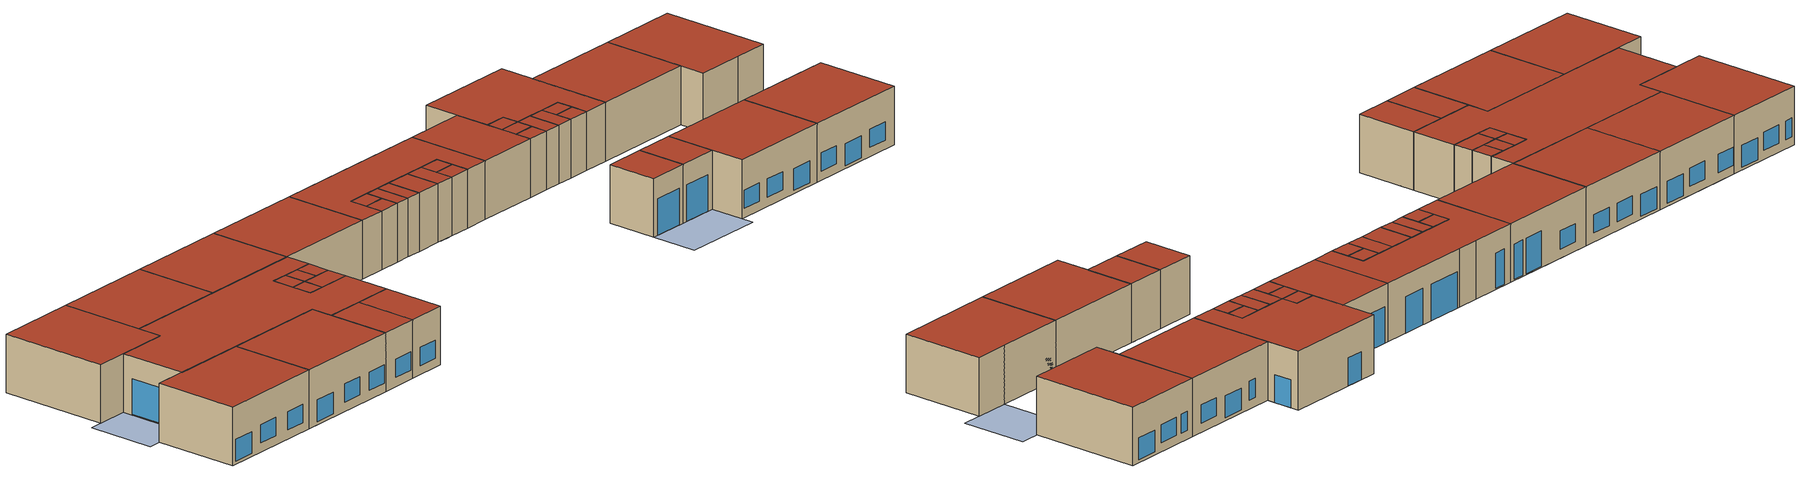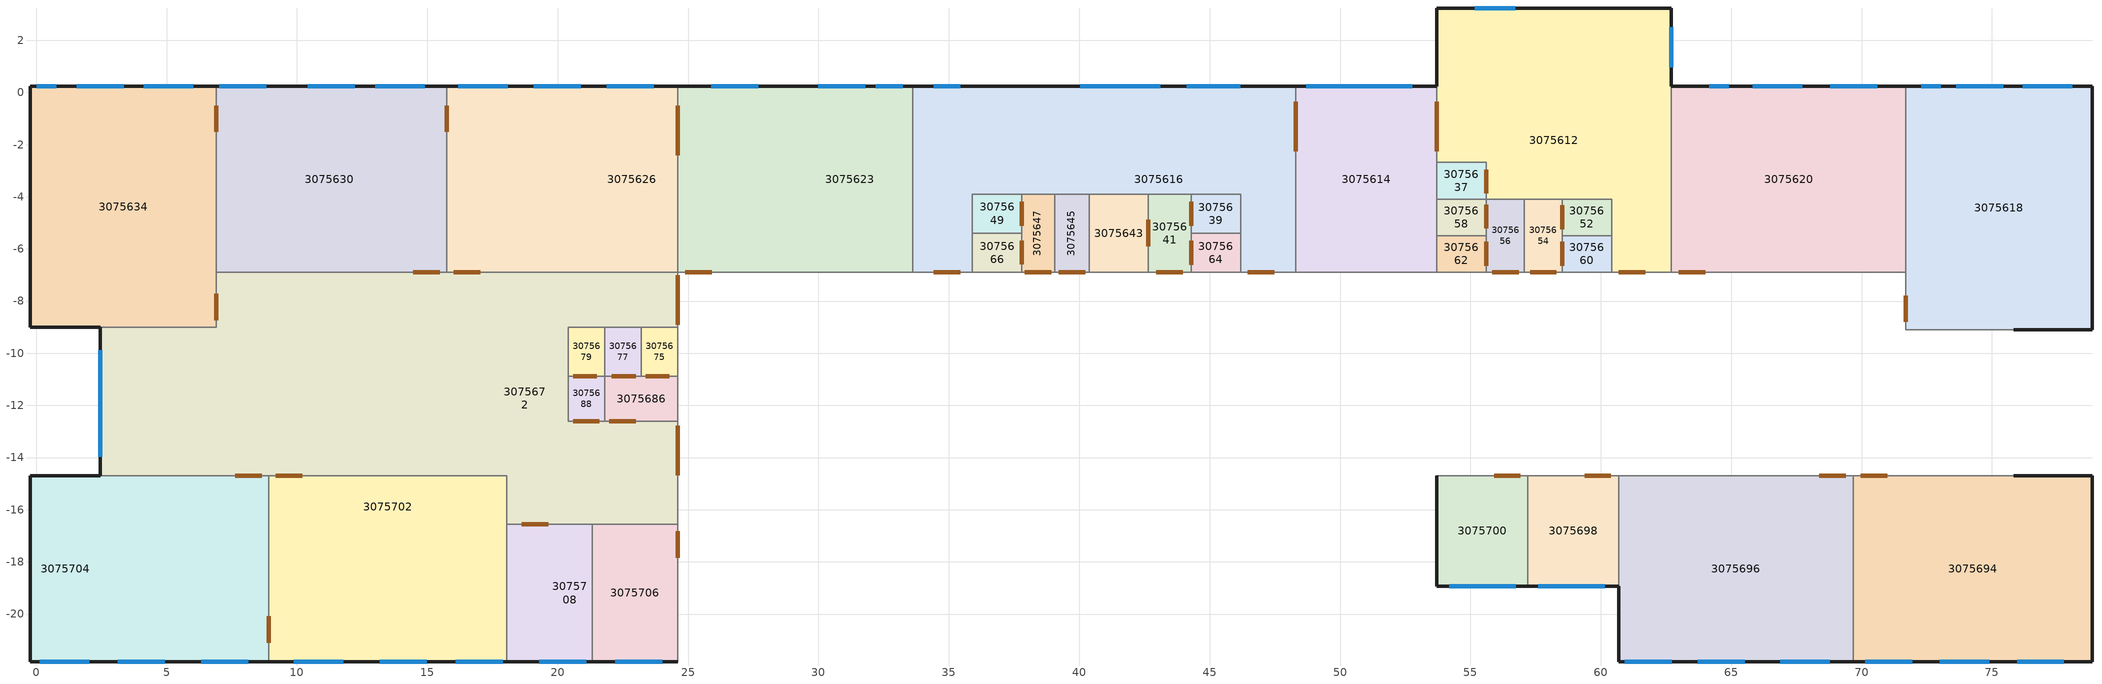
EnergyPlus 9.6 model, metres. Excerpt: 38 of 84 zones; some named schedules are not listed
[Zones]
3075694
 floor to 3075385 (7600772_Adjacent): 69.68,-14.7,50.69 78.83,-14.7,50.69 78.83,-21.84,50.68 69.68,-21.84,50.69
 wall outside (7521963): 69.68,-21.84,55.51 69.68,-21.84,50.69 78.83,-21.84,50.68 78.83,-21.84,55.51
 wall outside (7521964): 78.83,-21.84,55.51 78.83,-21.84,50.68 78.83,-14.7,50.69 78.83,-14.7,55.51
 wall outside (7521965): 78.83,-14.7,55.51 78.83,-14.7,50.69 75.83,-14.7,50.68 75.83,-14.7,55.51
 wall to 3075364 (7521978_Adjacent): 75.83,-14.7,55.51 75.83,-14.7,50.68 69.68,-14.7,50.69 69.68,-14.7,55.51
 wall to 3075696 (7521981): 69.68,-14.7 69.68,-21.84 z50.69:55.51
 window (7547023): 75.96,-21.84 77.76,-21.84 z51.44:52.94
 window (7547183): 73,-21.84 74.9,-21.84 z50.94:52.74
 window (7547261): 70.14,-21.84 71.94,-21.84 z51.44:52.94
 door inside (7564438): 70.98,-14.7 69.97,-14.7 z50.69:52.8
 roof outside (7529784): 78.83,-21.84 78.83,-14.7 69.68,-14.7 69.68,-21.84 z55.51
3075696
 floor to 3075383 (7600772_Adjacent): 69.68,-14.7 69.68,-21.84 60.68,-21.84 60.68,-14.7 z50.68
 wall outside (7521962): 60.68,-18.93 60.68,-21.84 z50.68:55.51
 wall outside (7521963): 60.68,-21.84 69.68,-21.84 z50.68:55.51
 wall to 3075364 (7521978_Adjacent): 69.68,-14.7 60.68,-14.7 z50.68:55.51
 wall to 3075698 (7521979): 60.68,-14.7 60.68,-18.93 z50.68:55.51
 window (7547701): 60.92,-21.84 62.73,-21.84 z51.44:52.94
 window (7547403): 66.87,-21.84 68.77,-21.84 z50.94:52.74
 window (7547567): 63.71,-21.84 65.51,-21.84 z51.44:52.94
 door inside (7564588): 69.39,-14.7 68.38,-14.7 z50.69:52.8
 roof outside (7529784): 69.68,-21.84 69.68,-14.7 60.68,-14.7 60.68,-21.84 z55.51
3075698
 floor to 3075378 (7600772_Adjacent): 60.68,-14.7 60.68,-18.93 57.21,-18.93 57.21,-14.7 z50.68
 wall outside (7521961): 57.21,-18.93 60.68,-18.93 z50.68:55.51
 wall to 3075364 (7521978_Adjacent): 60.68,-14.7 57.21,-14.7 z50.68:55.51
 wall to 3075700 (7521980): 57.21,-14.7 57.21,-18.93 z50.68:55.51
 window (7546958): 57.6,-18.93 60.15,-18.93 z50.7:53.7
 door inside (7564666): 60.39,-14.7 59.38,-14.7 z50.69:52.8
 roof outside (7529784): 60.68,-18.93 60.68,-14.7 57.21,-14.7 57.21,-18.93 z55.51
3075700
 floor to 3075362 (7600772_Adjacent): 57.21,-14.7 57.21,-18.93 53.7,-18.93 53.7,-14.7 z50.68
 wall outside (7491297): 53.7,-14.7 53.7,-18.93 z50.68:55.51
 wall outside (7521961): 53.7,-18.93 57.21,-18.93 z50.68:55.51
 wall to 3075364 (7521978_Adjacent): 57.21,-14.7 53.7,-14.7 z50.68:55.51
 window (7546959): 54.18,-18.93 56.73,-18.93 z50.7:53.7
 door inside (7564885): 56.92,-14.7 55.91,-14.7 z50.69:52.8
 roof outside (7529784): 57.21,-18.93 57.21,-14.7 53.7,-14.7 53.7,-18.93 z55.51
3075618
 floor to 3075398 (7600772_Adjacent): 78.83,0.23 78.83,-9.09 71.7,-9.09 71.7,0.23 z50.68
 wall outside (7521967): 75.83,-9.09 78.83,-9.09 z50.68:55.51
 wall outside (7521968): 78.83,-9.09 78.83,0.23 z50.68:55.51
 wall outside (7521969): 78.83,0.23 71.7,0.23 z50.68:55.51
 wall to 3075364 (7521985): 71.7,-9.09 75.83,-9.09 z50.68:55.51
 wall to 3075620 (7521987): 71.7,0.23 71.7,-6.9 z50.68:55.51
 wall to 3075364 (7521987): 71.7,-6.9 71.7,-9.09 z50.68:55.51
 window (7545383): 78.09,0.23 76.19,0.23 z50.94:52.74
 window (7544943): 73.03,0.23 72.28,0.23 z51.44:52.99
 window (7545141): 75.43,0.23 73.63,0.23 z51.44:52.94
 door inside (7564323): 71.7,-7.79 71.7,-8.8 z50.69:52.8
 roof outside (7529784): 78.83,-9.09 78.83,0.23 71.7,0.23 71.7,-9.09 z55.51
3075620
 floor to 3075401 (7600772_Adjacent): 71.7,0.23 71.7,-6.9 62.7,-6.9 62.7,0.23 z50.68
 wall outside (7521969): 71.7,0.23 62.7,0.23 z50.68:55.51
 wall to 3075364 (7521988): 62.7,-6.9 71.7,-6.9 z50.68:55.51
 wall to 3075612 (7521989): 62.7,0.23 62.7,-6.9 z50.68:55.51
 window (7544180): 64.9,0.23 64.15,0.23 z51.44:52.99
 window (7544531): 67.73,0.23 65.83,0.23 z50.94:52.74
 window (7544705): 70.6,0.23 68.8,0.23 z51.44:52.94
 door inside (7564253): 62.99,-6.9 64,-6.9 z50.69:52.8
 roof outside (7529784): 71.7,-6.9 71.7,0.23 62.7,0.23 62.7,-6.9 z55.51
3075614
 floor to 3075368 (7521157_Adjacent): 53.7,0.23 53.7,-6.9 48.3,-6.9 48.3,0.23 z50.68
 wall outside (7521973): 53.7,0.23 48.3,0.23 z50.68:55.51
 wall to 3075662 (7491297): 53.7,-6.9 53.7,-5.49 z50.68:55.51
 wall to 3075658 (7491297): 53.7,-5.49 53.7,-4.08 z50.68:55.51
 wall to 3075637 (7491297): 53.7,-4.08 53.7,-2.69 z50.68:55.51
 wall to 3075612 (7491297): 53.7,-2.69 53.7,0.23 z50.68:55.51
 wall to 3075333 (7521990): 48.3,-6.9 53.7,-6.9 z50.68:55.51
 wall to 3075616 (7521997): 48.3,0.23 48.3,-6.9 z50.68:55.51
 window (7543664): 52.77,0.23 48.7,0.23 z50.7:53.7
 door inside (7601141): 53.7,-2.26 53.7,-0.35 z50.69:52.8
 door inside (7567160): 48.3,-0.35 48.3,-2.26 z50.69:52.8
 roof outside (7529784): 53.7,-6.9 53.7,0.23 48.3,0.23 48.3,-6.9 z55.51
3075612
 floor to 3075375 (7600772_Adjacent): 62.7,3.23 62.7,-6.9 60.41,-6.9 60.41,-4.08 55.62,-4.08 55.62,-2.69 53.7,-2.69 53.7,3.23 z50.68
 wall outside (7521970): 62.7,0.23 62.7,3.23 z50.68:55.51
 wall outside (7521971): 62.7,3.23 53.7,3.23 z50.68:55.51
 wall outside (7521972): 53.7,3.23 53.7,0.23 z50.68:55.51
 wall to 3075364 (7521990): 60.41,-6.9 62.7,-6.9 z50.68:55.51
 wall to 3075637 (7525090_Adjacent): 53.7,-2.69 55.62,-2.69 z50.68:55.51
 wall to 3075637 (7525161_Adjacent): 55.62,-2.69 55.62,-4.08 z50.68:55.51
 wall to 3075652 (7525226_Adjacent): 58.52,-4.08 60.41,-4.08 z50.68:55.51
 wall to 3075654 (7525226_Adjacent): 57.06,-4.08 58.52,-4.08 z50.68:55.51
 wall to 3075656 (7525226_Adjacent): 55.62,-4.08 57.06,-4.08 z50.68:55.51
 wall to 3075660 (7525283_Adjacent): 60.41,-5.49 60.41,-6.9 z50.68:55.51
 wall to 3075652 (7525283_Adjacent): 60.41,-4.08 60.41,-5.49 z50.68:55.51
 window (7577448): 62.7,0.96 62.7,2.51 z50.7:53
 window (7543826): 56.73,3.23 55.17,3.23 z50.7:53
 door inside (7563990): 60.69,-6.9 61.7,-6.9 z50.69:52.8
 door inside (7565209): 55.62,-2.96 55.62,-3.87 z50.69:52.8
 roof outside (7529784): 62.7,-6.9 62.7,3.23 53.7,3.23 53.7,-2.69 55.62,-2.69 55.62,-4.08 60.41,-4.08 60.41,-6.9 z55.51
3075637
 floor to 3075373 (7600772_Adjacent): 55.62,-2.69 55.62,-4.08 53.7,-4.08 53.7,-2.69 z50.68
 wall to 3075658 (7525226_Adjacent): 53.7,-4.08 55.62,-4.08 z50.68:55.51
 roof outside (7529784): 55.62,-4.08 55.62,-2.69 53.7,-2.69 53.7,-4.08 z55.51
3075658
 floor to 3075371 (7600772_Adjacent): 55.62,-4.08 55.62,-5.49 53.7,-5.49 53.7,-4.08 z50.68
 wall to 3075656 (7525161): 55.62,-5.49 55.62,-4.08 z50.68:55.51
 wall to 3075662 (7525450): 53.7,-5.49 55.62,-5.49 z50.68:55.51
 door inside (7565139): 55.62,-5.21 55.62,-4.3 z50.69:52.8
 roof outside (7529784): 55.62,-5.49 55.62,-4.08 53.7,-4.08 53.7,-5.49 z55.51
3075662
 floor to 3075369 (7600772_Adjacent): 55.62,-5.49 55.62,-6.9 53.7,-6.9 53.7,-5.49 z50.68
 wall to 3075364 (7521990): 53.7,-6.9 55.62,-6.9 z50.68:55.51
 wall to 3075656 (7525161): 55.62,-6.9 55.62,-5.49 z50.68:55.51
 door inside (7565033): 55.62,-6.64 55.62,-5.73 z50.69:52.8
 roof outside (7529784): 55.62,-6.9 55.62,-5.49 53.7,-5.49 53.7,-6.9 z55.51
3075656
 floor to 3075469 (7600772_Adjacent): 57.06,-4.08 57.06,-6.9 55.62,-6.9 55.62,-4.08 z50.68
 wall to 3075364 (7521990): 55.62,-6.9 57.06,-6.9 z50.68:55.51
 wall to 3075654 (7525398): 57.06,-6.9 57.06,-4.08 z50.68:55.51
 door inside (7565687): 55.84,-6.9 56.84,-6.9 z50.69:52.8
 roof outside (7529784): 57.06,-6.9 57.06,-4.08 55.62,-4.08 55.62,-6.9 z55.51
3075654
 floor to 3075472 (7600772_Adjacent): 58.52,-4.08 58.52,-6.9 57.06,-6.9 57.06,-4.08 z50.68
 wall to 3075364 (7521990): 57.06,-6.9 58.52,-6.9 z50.68:55.51
 wall to 3075660 (7525334): 58.52,-6.9 58.52,-5.49 z50.68:55.51
 wall to 3075652 (7525334): 58.52,-5.49 58.52,-4.08 z50.68:55.51
 door inside (7565645): 57.28,-6.9 58.3,-6.9 z50.69:52.8
 door inside (7565497): 58.52,-6.64 58.52,-5.73 z50.69:52.8
 door inside (7565383): 58.52,-5.24 58.52,-4.33 z50.69:52.8
 roof outside (7529784): 58.52,-6.9 58.52,-4.08 57.06,-4.08 57.06,-6.9 z55.51
3075652
 floor to 3075651 (7600772_Adjacent): 60.41,-4.08 60.41,-5.49 58.52,-5.49 58.52,-4.08 z50.68
 wall to 3075660 (7525364): 58.52,-5.49 60.41,-5.49 z50.68:55.51
 roof outside (7529784): 60.41,-5.49 60.41,-4.08 58.52,-4.08 58.52,-5.49 z55.51
3075660
 floor to 3075475 (7600772_Adjacent): 60.41,-5.49 60.41,-6.9 58.52,-6.9 58.52,-5.49 z50.68
 wall to 3075364 (7521990): 58.52,-6.9 60.41,-6.9 z50.68:55.51
 roof outside (7529784): 60.41,-6.9 60.41,-5.49 58.52,-5.49 58.52,-6.9 z55.51
3075706
 floor to 3075328 (7601613_Adjacent): 24.6,-16.55 24.6,-21.84 21.32,-21.84 21.32,-16.55 z50.68
 wall outside (7521953): 21.32,-21.84 24.6,-21.84 z50.68:55.51
 wall to 3075333 (7516334_Adjacent): 24.6,-21.84 24.6,-16.55 z50.68:55.51
 wall to 3075672 (7523049): 24.6,-16.55 21.32,-16.55 z50.68:55.51
 wall to 3075708 (7523151): 21.32,-16.55 21.32,-21.84 z50.68:55.51
 window (7546841): 22.2,-21.84 24,-21.84 z51.44:52.94
 door inside (7602089): 24.6,-17.84 24.6,-16.83 z50.69:52.8
 roof outside (7529784): 24.6,-21.84 24.6,-16.55 21.32,-16.55 21.32,-21.84 z55.51
3075708
 floor to 3075328 (7601613_Adjacent): 21.32,-16.55 21.32,-21.84 19.61,-21.84 19.61,-17.09 18.05,-17.09 18.05,-16.55 z50.68
 floor to 3075338 (7601613_Adjacent): 19.61,-17.09 19.61,-21.84 18.05,-21.84 18.05,-17.09 z50.68
 wall outside (7521953): 18.05,-21.84 21.32,-21.84 z50.68:55.51
 wall to 3075702 (7522818_Adjacent): 18.05,-16.55 18.05,-21.84 z50.68:55.51
 wall to 3075672 (7523049): 21.32,-16.55 18.05,-16.55 z50.68:55.51
 window (7546799): 19.3,-21.84 21.09,-21.84 z51.44:52.94
 door inside (7563069): 19.63,-16.55 18.62,-16.55 z50.69:52.8
 roof outside (7529784): 21.32,-21.84 21.32,-16.55 18.05,-16.55 18.05,-21.84 z55.51
3075702
 floor to 3075338 (7601613_Adjacent): 18.05,-17.09,50.69 18.05,-21.84,50.69 15.35,-21.84,50.68 15.35,-17.09,50.68
 floor to 3075328 (7601613_Adjacent): 18.05,-14.7,50.68 18.05,-17.09,50.69 8.92,-17.09,50.69 8.92,-14.7,50.69
 floor to 3075341 (7601613_Adjacent): 12.82,-17.09,50.68 15.35,-17.09,50.68 15.35,-21.84,50.68 12.82,-21.84,50.69
 floor to 3075344 (7601613_Adjacent): 12.82,-17.09,50.68 12.82,-21.84,50.69 10.29,-21.84,50.69 10.29,-17.09,50.68
 floor to 3075347 (7601613_Adjacent): 10.29,-17.09,50.68 10.29,-21.84,50.69 8.92,-21.84,50.69 8.92,-17.09,50.69
 wall outside (7521953): 8.92,-21.84 18.05,-21.84 z50.69:55.51
 wall to 3075672 (7521995): 18.05,-14.7,55.51 18.05,-14.7,50.68 8.92,-14.7,50.69 8.92,-14.7,55.51
 wall to 3075672 (7522818): 18.05,-16.55 18.05,-14.7 z50.68:55.51
 wall to 3075704 (7523346_Adjacent): 8.92,-14.7 8.92,-21.84 z50.69:55.51
 window (7546373): 9.88,-21.84 11.78,-21.84 z50.94:52.74
 window (7546667): 16.09,-21.84 17.89,-21.84 z51.44:52.94
 window (7546507): 13.18,-21.84 14.97,-21.84 z51.44:52.94
 door inside (7562952): 10.21,-14.7 9.2,-14.7 z50.69:52.8
 door inside (7563016): 8.92,-20.09 8.92,-21.1 z50.69:52.8
 roof outside (7529784): 18.05,-21.84 18.05,-14.7 8.92,-14.7 8.92,-21.84 z55.51
3075704
 floor outside (7529012): 2.46,-14.7 2.46,-21.84 -0.23,-21.84 -0.23,-14.7 z50.68
 floor to 3075347 (7601613_Adjacent): 8.92,-17.09 8.92,-21.84 7.76,-21.84 7.76,-17.09 z50.68
 floor to 3075328 (7601613_Adjacent): 8.92,-14.7 8.92,-17.09 2.46,-17.09 2.46,-14.7 z50.68
 floor to 3075350 (7601613_Adjacent): 7.76,-17.09 7.76,-21.84 5.23,-21.84 5.23,-17.09 z50.68
 floor to 3075325 (7601613_Adjacent): 5.23,-17.09 5.23,-21.84 2.46,-21.84 2.46,-17.09 z50.68
 wall outside (7521953): -0.23,-21.84 8.92,-21.84 z50.68:55.51
 wall outside (7522232): 2.46,-14.7 -0.23,-14.7 z50.68:55.51
 wall outside (7522323): -0.23,-14.7 -0.23,-21.84 z50.68:55.51
 wall to 3075672 (7521995): 8.92,-14.7 2.46,-14.7 z50.68:55.51
 window (7545757): 0.14,-21.84 2.04,-21.84 z50.94:52.74
 window (7545967): 3.13,-21.84 4.93,-21.84 z51.44:52.94
 window (7546251): 6.34,-21.84 8.14,-21.84 z51.44:52.94
 door inside (7562848): 8.65,-14.7 7.64,-14.7 z50.69:52.8
 roof outside (7529784): 8.92,-21.84 8.92,-14.7 -0.23,-14.7 -0.23,-21.84 z55.51
3075672
 floor to 3075328 (7601613_Adjacent): 8.7,-6.9,50.68 24.6,-6.9,50.68 24.6,-9,50.68 19.74,-9,50.68 19.74,-14.7,50.68 24.6,-14.7,50.68 24.6,-16.55,50.69 18.05,-16.55,50.69 18.05,-14.7,50.69 17.73,-14.7,50.68 17.73,-9,50.68 8.7,-9,50.68
 floor to 3075488 (7601613_Adjacent): 20.4,-9 20.4,-12.6 24.6,-12.6 24.6,-14.7 19.74,-14.7 19.74,-9 z50.68
 floor to 3075538 (7601613_Adjacent): 17.73,-13.28 17.73,-14.7 15.6,-14.7 15.6,-13.28 z50.68
 floor to 3075535 (7601613_Adjacent): 17.73,-11.85 17.73,-13.28 15.6,-13.28 15.6,-11.85 z50.68
 floor to 3075532 (7601613_Adjacent): 17.73,-10.43 17.73,-11.85 15.6,-11.85 15.6,-10.43 z50.68
 floor to 3075529 (7601613_Adjacent): 17.73,-9 17.73,-10.43 15.6,-10.43 15.6,-9 z50.68
 floor to 3075545 (7601613_Adjacent): 15.6,-11.85 15.6,-14.7 13.34,-14.7 13.34,-11.85 z50.68
 floor to 3075541 (7601613_Adjacent): 15.6,-9 15.6,-11.85 13.34,-11.85 13.34,-9 z50.68
 floor to 3075515 (7601613_Adjacent): 13.34,-11.85 13.34,-14.7 8.7,-14.7 8.7,-11.85 z50.68
 floor to 3075517 (7601613_Adjacent): 13.34,-9 13.34,-11.85 8.7,-11.85 8.7,-9 z50.68
 floor to 3075321 (7601613_Adjacent): 8.7,-6.9 8.7,-14.7 2.46,-14.7 2.46,-9 6.9,-9 6.9,-6.9 z50.68
 wall outside (7521952): 2.46,-9 2.46,-14.7 z50.68:55.51
 wall to 3075333 (7516334_Adjacent): 24.6,-9 24.6,-6.9 z50.68:55.51; 24.6,-16.55,55.51 24.6,-16.55,50.69 24.6,-12.6,50.68 24.6,-12.6,55.51
 wall to 3075630 (7521990_Adjacent): 15.75,-6.9 6.9,-6.9 z50.68:55.51
 wall to 3075626 (7521990_Adjacent): 24.6,-6.9 15.75,-6.9 z50.68:55.51
 wall to 3075688 (7521994): 20.4,-12.6 20.4,-10.88 z50.68:55.51
 wall to 3075679 (7521994): 20.4,-10.88 20.4,-9 z50.68:55.51
 wall to 3075686 (7522017): 24.6,-12.6 21.8,-12.6 z50.68:55.51
 wall to 3075688 (7522017): 21.8,-12.6 20.4,-12.6 z50.68:55.51
 wall to 3075679 (7522026): 20.4,-9 21.8,-9 z50.68:55.51
 wall to 3075677 (7522026): 21.8,-9 23.2,-9 z50.68:55.51
 wall to 3075675 (7522026): 23.2,-9 24.6,-9 z50.68:55.51
 wall to 3075634 (7522453): 6.9,-9 2.46,-9 z50.68:55.51
 wall to 3075634 (7522527): 6.9,-6.9 6.9,-9 z50.68:55.51
 window (7545541): 2.46,-9.88 2.46,-13.96 z50.78:53.7
 door inside (7602463): 24.6,-8.91 24.6,-7 z50.69:52.8
 door inside (7602593): 24.6,-14.69 24.6,-12.78 z50.69:52.8
 door inside (7562606): 15.48,-6.9 14.47,-6.9 z50.69:52.8
 door inside (7562670): 17.03,-6.9 16.02,-6.9 z50.69:52.8
 door inside (7563922): 22.99,-12.6 21.98,-12.6 z50.69:52.8
 door inside (7563696): 21.6,-12.6 20.59,-12.6 z50.69:52.8
 door inside (7562498): 6.9,-7.72 6.9,-8.73 z50.69:52.8
 roof outside (7529784): 24.6,-16.55 24.6,-12.6 20.4,-12.6 20.4,-9 24.6,-9 24.6,-6.9 6.9,-6.9 6.9,-9 2.46,-9 2.46,-14.7 18.05,-14.7 18.05,-16.55 z55.51
3075634
 floor to 3075321 (7601613_Adjacent): 6.9,0.23 6.9,-9 -0.23,-9 -0.23,0.23 z50.68
 wall outside (7521950): -0.23,0.23 -0.23,-9 z50.68:55.51
 wall outside (7521951): -0.23,-9 2.46,-9 z50.68:55.51
 wall outside (7578193): 6.9,0.23 -0.23,0.23 z50.68:55.51
 wall to 3075630 (7522527_Adjacent): 6.9,-6.9 6.9,0.23 z50.68:55.51
 window (7540792): 0.77,0.23 0.02,0.23 z51.44:52.99
 window (7541046): 3.37,0.23 1.57,0.23 z51.44:52.94
 window (7541157): 6.02,0.23 4.12,0.23 z50.94:52.74
 door inside (7562359): 6.9,-1.51 6.9,-0.5 z50.69:52.8
 roof outside (7529784): 6.9,-9 6.9,0.23 -0.23,0.23 -0.23,-9 z55.51
3075630
 floor to 3075433 (7601613_Adjacent): 15.75,0.23 15.75,-6.9 13.79,-6.9 13.79,0.23 z50.68
 floor to 3075430 (7601613_Adjacent): 13.79,0.23 13.79,-6.9 8.7,-6.9 8.7,0.23 z50.68
 floor to 3075321 (7601613_Adjacent): 8.7,0.23 8.7,-6.9 6.9,-6.9 6.9,0.23 z50.68
 wall outside (7578193): 15.75,0.23 6.9,0.23 z50.68:55.51
 wall to 3075626 (7523918_Adjacent): 15.75,-6.9 15.75,0.23 z50.68:55.51
 window (7541307): 8.82,0.23 7.02,0.23 z51.44:52.94
 window (7541469): 12.22,0.23 10.42,0.23 z51.44:52.94
 window (7541795): 14.9,0.23 13,0.23 z50.94:52.74
 door inside (7562744): 15.75,-1.51 15.75,-0.5 z50.69:52.8
 roof outside (7529784): 15.75,-6.9 15.75,0.23 6.9,0.23 6.9,-6.9 z55.51
3075626
 floor to 3075439 (7601613_Adjacent): 24.6,0.23 24.6,-6.9 21.09,-6.9 21.09,0.23 z50.68
 floor to 3075506 (7601613_Adjacent): 21.09,-2 21.09,-6.9 17.28,-6.9 17.28,-2 z50.68
 floor to 3075436 (7601613_Adjacent): 21.09,0.23 21.09,-2 17.28,-2 17.28,0.23 z50.68
 floor to 3075433 (7601613_Adjacent): 17.28,0.23 17.28,-6.9 15.75,-6.9 15.75,0.23 z50.68
 wall outside (7578193): 24.6,0.23 15.75,0.23 z50.68:55.51
 wall to 3075623 (7516334_Adjacent): 24.6,-6.9 24.6,0.23 z50.68:55.51
 window (7541863): 18.09,0.23 16.19,0.23 z50.94:52.74
 window (7542017): 20.89,0.23 19.09,0.23 z51.44:52.94
 window (7542165): 23.68,0.23 21.88,0.23 z51.44:52.94
 door inside (7602299): 24.6,-2.41 24.6,-0.5 z50.69:52.8
 roof outside (7529784): 24.6,-6.9 24.6,0.23 15.75,0.23 15.75,-6.9 z55.51
3075623
 floor to 3075419 (7521157_Adjacent): 33.61,0.23 33.61,-6.9 28.8,-6.9 28.8,0.23 z50.68
 floor ground (7521157_Adjacent): 28.8,0.23 28.8,-6.9 24.6,-6.9 24.6,0.23 z50.68
 floor to 3075442 (7521157_Adjacent): 28.8,0.23 28.8,-6.9 24.6,-6.9 24.6,0.23 z50.68
 wall outside (7578193): 33.61,0.23 24.6,0.23 z50.68:55.51
 wall to 3075333 (7521990): 24.6,-6.9 33.61,-6.9 z50.68:55.51
 wall to 3075616 (7521992): 33.61,-6.9 33.61,0.23 z50.68:55.51
 window (7542265): 27.7,0.23 25.89,0.23 z51.44:52.94
 window (7542557): 31.79,0.23 29.98,0.23 z50.78:53.7
 window (7542720): 33.23,0.23 32.2,0.23 z50.78:53.7
 door inside (7563215): 24.89,-6.9 25.9,-6.9 z50.69:52.8
 roof outside (7529784): 33.61,-6.9 33.61,0.23 24.6,0.23 24.6,-6.9 z55.51
3075616
 floor to 3075419 (7521157_Adjacent): 37.79,0.23 37.79,-3.9 35.9,-3.9 35.9,-6.9 33.61,-6.9 33.61,0.23 z50.68
 floor to 3075413 (7521157_Adjacent): 48.3,0.23 48.3,-6.9 46.19,-6.9 46.19,-3.9 37.79,-3.9 37.79,0.23 z50.68
 wall outside (7521973): 48.3,0.23 39.81,0.23 z50.68:55.51
 wall outside (7521977): 39.81,0.23 37.8,0.23 z50.68:55.51
 wall outside (7578193): 37.8,0.23 33.61,0.23 z50.68:55.51
 wall to 3075333 (7521990): 33.61,-6.9 35.9,-6.9 / 46.19,-6.9 48.3,-6.9 z50.68:55.51
 wall to 3075649 (7524185_Adjacent): 35.9,-5.39 35.9,-3.9 z50.68:55.51
 wall to 3075666 (7524185_Adjacent): 35.9,-6.9 35.9,-5.39 z50.68:55.51
 wall to 3075639 (7524253_Adjacent): 44.29,-3.9 46.19,-3.9 z50.68:55.51
 wall to 3075641 (7524253_Adjacent): 42.64,-3.9 44.29,-3.9 z50.68:55.51
 wall to 3075643 (7524253_Adjacent): 40.39,-3.9 42.64,-3.9 z50.68:55.51
 wall to 3075645 (7524253_Adjacent): 39.06,-3.9 40.39,-3.9 z50.68:55.51
 wall to 3075647 (7524253_Adjacent): 37.79,-3.9 39.06,-3.9 z50.68:55.51
 wall to 3075649 (7524253_Adjacent): 35.9,-3.9 37.79,-3.9 z50.68:55.51
 wall to 3075664 (7524296_Adjacent): 46.19,-5.4 46.19,-6.9 z50.68:55.51
 wall to 3075639 (7524296_Adjacent): 46.19,-3.9 46.19,-5.4 z50.68:55.51
 window (7543334): 43.1,0.23 40.05,0.23 z50.69:53.69
 window (7543448): 46.16,0.23 44.12,0.23 z50.7:53.7
 window (7543118): 35.44,0.23 34.42,0.23 z50.78:53.7
 door inside (7563404): 34.42,-6.9 35.43,-6.9 z50.69:52.8
 door inside (7563606): 46.46,-6.9 47.47,-6.9 z50.69:52.8
 roof outside (7529784): 48.3,-6.9 48.3,0.23 33.61,0.23 33.61,-6.9 35.9,-6.9 35.9,-3.9 46.19,-3.9 46.19,-6.9 z55.51
3075686
 floor to 3075488 (7601613_Adjacent): 24.6,-10.88 24.6,-12.6 21.8,-12.6 21.8,-10.88 z50.68
 wall to 3075333 (7516334_Adjacent): 24.6,-12.6 24.6,-10.88 z50.68:55.51
 wall to 3075688 (7523545): 21.8,-10.88 21.8,-12.6 z50.68:55.51
 wall to 3075675 (7523588): 24.6,-10.88 23.2,-10.88 z50.68:55.51
 wall to 3075677 (7523588): 23.2,-10.88 21.8,-10.88 z50.68:55.51
 door inside (7566638): 24.28,-10.88 23.37,-10.88 z50.69:52.8
 door inside (7566564): 22.99,-10.88 22.08,-10.88 z50.69:52.8
 roof outside (7529784): 24.6,-12.6 24.6,-10.88 21.8,-10.88 21.8,-12.6 z55.51
3075677
 floor to 3075488 (7601613_Adjacent): 23.2,-9 23.2,-10.88 21.8,-10.88 21.8,-9 z50.68
 wall to 3075679 (7523545): 21.8,-9 21.8,-10.88 z50.68:55.51
 wall to 3075675 (7523638_Adjacent): 23.2,-10.88 23.2,-9 z50.68:55.51
 roof outside (7529784): 23.2,-10.88 23.2,-9 21.8,-9 21.8,-10.88 z55.51
3075675
 floor to 3075488 (7601613_Adjacent): 24.6,-9 24.6,-10.88 23.2,-10.88 23.2,-9 z50.68
 wall to 3075333 (7516334_Adjacent): 24.6,-10.88 24.6,-9 z50.68:55.51
 roof outside (7529784): 24.6,-10.88 24.6,-9 23.2,-9 23.2,-10.88 z55.51
3075649
 floor to 3075419 (7521157_Adjacent): 37.8,-3.9 37.8,-5.39 35.9,-5.39 35.9,-3.9 z50.68
 wall to 3075647 (7524386): 37.8,-5.39 37.8,-3.9 z50.68:55.51
 wall to 3075666 (7524746): 35.9,-5.39 37.8,-5.39 z50.68:55.51
 door inside (7565773): 37.8,-5.1 37.8,-4.19 z50.69:52.8
 roof outside (7529784): 37.8,-5.39 37.8,-3.9 35.9,-3.9 35.9,-5.39 z55.51
3075666
 floor to 3075419 (7521157_Adjacent): 37.8,-5.39 37.8,-6.9 35.9,-6.9 35.9,-5.39 z50.68
 wall to 3075333 (7521990): 35.9,-6.9 37.8,-6.9 z50.68:55.51
 wall to 3075647 (7524386): 37.8,-6.9 37.8,-5.39 z50.68:55.51
 door inside (7565849): 37.8,-6.59 37.8,-5.68 z50.69:52.8
 roof outside (7529784): 37.8,-6.9 37.8,-5.39 35.9,-5.39 35.9,-6.9 z55.51
3075647
 floor to 3075413 (7521157_Adjacent): 39.06,-3.9 39.06,-6.9 37.8,-6.9 37.8,-3.9 z50.68
 wall to 3075333 (7521990): 37.8,-6.9 39.06,-6.9 z50.68:55.51
 wall to 3075645 (7524459): 39.06,-6.9 39.06,-3.9 z50.68:55.51
 door inside (7566107): 37.91,-6.9 38.92,-6.9 z50.69:52.8
 roof outside (7529784): 39.06,-6.9 39.06,-3.9 37.8,-3.9 37.8,-6.9 z55.51
3075645
 floor to 3075413 (7521157_Adjacent): 40.39,-3.9 40.39,-6.9 39.06,-6.9 39.06,-3.9 z50.68
 wall to 3075333 (7521990): 39.06,-6.9 40.39,-6.9 z50.68:55.51
 wall to 3075643 (7524496): 40.39,-6.9 40.39,-3.9 z50.68:55.51
 door inside (7566197): 39.22,-6.9 40.23,-6.9 z50.69:52.8
 roof outside (7529784): 40.39,-6.9 40.39,-3.9 39.06,-3.9 39.06,-6.9 z55.51
3075643
 floor to 3075413 (7521157_Adjacent): 42.64,-3.9 42.64,-6.9 40.39,-6.9 40.39,-3.9 z50.68
 wall to 3075333 (7521990): 40.39,-6.9 42.64,-6.9 z50.68:55.51
 wall to 3075641 (7524538): 42.64,-6.9 42.64,-3.9 z50.68:55.51
 door inside (7566243): 42.64,-5.9 42.64,-4.89 z50.69:52.8
 roof outside (7529784): 42.64,-6.9 42.64,-3.9 40.39,-3.9 40.39,-6.9 z55.51
3075641
 floor to 3075413 (7521157_Adjacent): 44.29,-3.9 44.29,-6.9 42.64,-6.9 42.64,-3.9 z50.68
 wall to 3075333 (7521990): 42.64,-6.9 44.29,-6.9 z50.68:55.51
 wall to 3075664 (7524641): 44.29,-6.9 44.29,-5.4 z50.68:55.51
 wall to 3075639 (7524641): 44.29,-5.4 44.29,-3.9 z50.68:55.51
 door inside (7566308): 42.96,-6.9 43.97,-6.9 z50.69:52.8
 door inside (7565989): 44.29,-6.6 44.29,-5.69 z50.69:52.8
 door inside (7565893): 44.29,-5.11 44.29,-4.2 z50.69:52.8
 roof outside (7529784): 44.29,-6.9 44.29,-3.9 42.64,-3.9 42.64,-6.9 z55.51
3075639
 floor to 3075413 (7521157_Adjacent): 46.19,-3.9 46.19,-5.4 44.29,-5.4 44.29,-3.9 z50.68
 wall to 3075664 (7524697): 44.29,-5.4 46.19,-5.4 z50.68:55.51
 roof outside (7529784): 46.19,-5.4 46.19,-3.9 44.29,-3.9 44.29,-5.4 z55.51
3075664
 floor to 3075413 (7521157_Adjacent): 46.19,-5.4 46.19,-6.9 44.29,-6.9 44.29,-5.4 z50.68
 wall to 3075333 (7521990): 44.29,-6.9 46.19,-6.9 z50.68:55.51
 roof outside (7529784): 46.19,-6.9 46.19,-5.4 44.29,-5.4 44.29,-6.9 z55.51
3075688
 floor to 3075488 (7601613_Adjacent): 21.8,-10.88 21.8,-12.6 20.4,-12.6 20.4,-10.88 z50.68
 wall to 3075679 (7523588): 21.8,-10.88 20.4,-10.88 z50.68:55.51
 door inside (7566496): 21.5,-10.88 20.59,-10.88 z50.69:52.8
 roof outside (7529784): 21.8,-12.6 21.8,-10.88 20.4,-10.88 20.4,-12.6 z55.51
3075679
 floor to 3075488 (7601613_Adjacent): 21.8,-9 21.8,-10.88 20.4,-10.88 20.4,-9 z50.68
 roof outside (7529784): 21.8,-10.88 21.8,-9 20.4,-9 20.4,-10.88 z55.51
shading: 2.46,-14.7 2.46,-9 -1.32,-9 -1.32,-14.7 z50.69; 60.68,-22.87 60.68,-18.93 53.7,-18.93 53.7,-22.87 z50.69; 80.55,-14.7 80.55,-9.09 75.83,-9.09 75.83,-14.7 z50.69
[Building]
Building 1: North Axis {deg}=352.2; Terrain=Suburbs; Solar Distribution=FullExterior; Maximum Number of Warmup Days=25; Minimum Number of Warmup Days=6
[Site:Location]
Copenhagen Roskilde AP: Latitude {deg}=55.4333; Longitude {deg}=11.5667; Time Zone {hr}=1; Elevation {m}=44.5
[Site:GroundTemperature:BuildingSurface]
18, 18, 18, 18, 18, 18, 18, 18, 18, 18, 18, 18
[Material] Roughness=Smooth; Thermal Absorptance=0.9; Solar Absorptance=0.7; Visible Absorptance=0.7
Name | Thickness {m} | Conductivity {W/m-K} | Density {kg/m3} | Specific Heat {J/kg-K}
134370_0.15 | 0.15 | 0.209 | 950 | 657
134380_0.045 | 0.045 | 0.034 | 200 | 710
134380_0.06 | 0.06 | 0.034 | 200 | 710
134380_0.095 | 0.095 | 0.034 | 200 | 710
134380_0.12 | 0.12 | 0.034 | 200 | 710
134380_0.15 | 0.15 | 0.034 | 200 | 710
134380_0.195 | 0.195 | 0.034 | 200 | 710
134380_0.2 | 0.2 | 0.034 | 200 | 710
134380_0.3 | 0.3 | 0.034 | 200 | 710
134454_0.15; 4503105_0.15 | 0.15 | 1.046 | 2300 | 657
134454_0.18; 4503105_0.18 | 0.18 | 1.046 | 2300 | 657
134479_0.006 | 0.006 | 0.019 | 32 | 920
134479_0.25 | 0.25 | 0.019 | 32 | 920
2201825_0.004 | 0.004 | 0.188 | 1200 | 1046
340187_0.009 | 0.009 | 0.42 | 1200 | 940
340187_0.01 | 0.01 | 0.42 | 1200 | 940
340187_0.012 | 0.012 | 0.42 | 1200 | 940
340187_0.013 | 0.013 | 0.42 | 1200 | 940
3849299_0.01 | 0.01 | 1.1 | 2480 | 840
4104698_0.008 | 0.008 | 0.3 | 1350 | 1255
4503105_0.005 | 0.005 | 1.046 | 2300 | 657
4503105_0.01; 7577371_0.01 | 0.01 | 1.046 | 2300 | 657
4503105_0.095 | 0.095 | 1.046 | 2300 | 657
4503105_0.1 | 0.1 | 1.046 | 2300 | 657
4503105_0.22 | 0.22 | 1.046 | 2300 | 657
4503105_0.25 | 0.25 | 1.046 | 2300 | 657
5237675_0.005 | 0.005 | 0.138 | 930 | 2092
[Material:NoMass]
opn-d30: Roughness=Smooth; Thermal Resistance {m2-K/W}=1.751; Thermal Absorptance=0.7; Solar Absorptance=0.7; Visible Absorptance=0.9
[Material:AirGap] Thermal Resistance {m2-K/W}=40
592301_0.01; 592301_0.025; 592301_0.09
[WindowMaterial:SimpleGlazingSystem] Solar Heat Gain Coefficient=0.65
Name | U-Factor {W/m2-K} | Visible Transmittance
FRB1 | 1.3 | 0.8
FRB2 | 0.64 | 0.74
[Construction]
7491297; 7516334_Adjacent; 7521978_Adjacent; 7521979; 7521980; 7521981; 7521985; 7521987; 7521989; 7521990; 7521990_Adjacent; 7521992; 7521994; 7521995; 7521997: 134454_0.18
7521157_Adjacent; 7600772_Adjacent; 7601613_Adjacent: 4503105_0.1, 134479_0.006, 4503105_0.095, 2201825_0.004
7521950; 7521951; 7521952; 7521953; 7521961; 7521962; 7521963; 7521964; 7521965; 7521967; 7521968; 7521969; 7522232; 7522323; 7578193: 7577371_0.01, 134380_0.3, 4503105_0.01, 4503105_0.15
7521970; 7521971; 7521972: 4104698_0.008, 592301_0.025, 340187_0.009, 134380_0.045, 134380_0.195, 134380_0.06, 134454_0.15
7521973; 7521977: 3849299_0.01, 592301_0.01, 134380_0.12, 134454_0.15
7521988: 340187_0.013, 134380_0.095, 4503105_0.18
7522017; 7522026; 7523545; 7523588; 7523638_Adjacent; 7524185_Adjacent; 7524253_Adjacent; 7524296_Adjacent; 7524386; 7524459; 7524496; 7524538; 7524641; 7524697; 7524746; 7525090_Adjacent; 7525161; 7525161_Adjacent; 7525226_Adjacent; 7525283_Adjacent; 7525334; 7525364; 7525398; 7525450: 134370_0.15
7522453; 7522527; 7522527_Adjacent; 7522818; 7522818_Adjacent; 7523049; 7523151; 7523346_Adjacent; 7523918_Adjacent: 340187_0.012, 340187_0.012, 134380_0.095, 340187_0.012, 340187_0.012
7529012: 2201825_0.004, 592301_0.09, 4503105_0.25, 134380_0.15, 340187_0.01, 4503105_0.005, 134380_0.2, 7577371_0.01
7529784: 5237675_0.005, 134479_0.25, 5237675_0.005, 4503105_0.22
7540792; 7541046; 7541157; 7541307; 7541469; 7541795; 7541863; 7542017; 7542165; 7542265; 7544180; 7544531; 7544705; 7544943; 7545141; 7545383; 7545757; 7545967; 7546251; 7546373; 7546507; 7546667; 7546799; 7546841; 7547023; 7547183; 7547261; 7547403; 7547567; 7547701: FRB2
7542557; 7542720; 7543118; 7543334; 7543448; 7543664; 7543826; 7545541; 7546958; 7546959; 7577448: FRB1
7562359; 7562498; 7562606; 7562670; 7562744; 7562848; 7562952; 7563016; 7563069; 7563215; 7563404; 7563606; 7563696; 7563922; 7563990; 7564253; 7564323; 7564438; 7564588; 7564666; 7564885; 7565033; 7565139; 7565209; 7565383; 7565497; 7565645; 7565687; 7565773; 7565849; 7565893; 7565989; 7566107; 7566197; 7566243; 7566308; 7566496; 7566564; 7566638; 7567160; 7601141; 7602089; 7602299; 7602463; 7602593: opn-d30
[Zone] Multiplier=1; Part of Total Floor Area=Yes
3075694; 3075696; 3075698; 3075700; 3075618; 3075620; 3075614; 3075612; 3075637; 3075658; 3075662; 3075656; 3075654; 3075652; 3075660; 3075706; 3075708; 3075702; 3075704; 3075672; 3075634; 3075630; 3075626; 3075623; 3075616; 3075686; 3075677; 3075675; 3075649; 3075666; 3075647; 3075645; 3075643; 3075641; 3075639; 3075664; 3075688; 3075679
[People] Number of People Calculation Method=People; Fraction Radiant=0.3; Activity Level Schedule=Default_ActivitySchedule; Carbon Dioxide Generation Rate {m3/s-W}=3.82e-08; Enable ASHRAE 55 Comfort Warnings=No; Mean Radiant Temperature Calculation Type=ZoneAveraged; Work Efficiency Schedule=Default_WorkEfficiencySchedule; Clothing Insulation Schedule=Default_ClothingSchedule; Air Velocity Schedule=Default_AirVelocitySchedule; Thermal Comfort Model 1 Type=Fanger
Name | Zone or ZoneList or Space or SpaceList | Number of People Schedule | Number of People
Zone3075694_People | 3075694 | 3075694_NORM | 19.2
Zone3075696_People | 3075696 | 3075696_NORM | 3.2
Zone3075698_People | 3075698 | 3075698_NORM | 3.2
Zone3075700_People | 3075700 | 3075700_NORM | 0
Zone3075618_People | 3075618 | 3075618_NORM | 19.2
Zone3075620_People | 3075620 | 3075620_NORM | 19.2
Zone3075614_People | 3075614 | AlwaysOff | 0
Zone3075612_People | 3075612 | AlwaysOff | 0
Zone3075637_People | 3075637 | Toilet | 0.8
Zone3075658_People | 3075658 | Toilet | 0.8
Zone3075662_People | 3075662 | Toilet | 0.8
Zone3075656_People | 3075656 | AlwaysOff | 0
Zone3075654_People | 3075654 | AlwaysOff | 0
Zone3075652_People | 3075652 | Toilet | 0.8
Zone3075660_People | 3075660 | Toilet | 0.8
Zone3075706_People | 3075706 | 3075706_NORM | 3.2
Zone3075708_People | 3075708 | 3075708_NORM | 3.2
Zone3075702_People | 3075702 | 3075702_NORM | 19.2
Zone3075704_People | 3075704 | 3075704_NORM | 19.2
Zone3075672_People | 3075672 | 3075672_NORM | 4
Zone3075634_People | 3075634 | 3075634_NORM | 19.2
Zone3075630_People | 3075630 | 3075630_NORM | 19.2
Zone3075626_People | 3075626 | 3075626_NORM | 19.2
Zone3075623_People | 3075623 | 3075623_NORM | 19.2
Zone3075616_People | 3075616 | AlwaysOff | 0
Zone3075686_People | 3075686 | AlwaysOff | 0
Zone3075677_People | 3075677 | Toilet | 0.8
Zone3075675_People | 3075675 | Toilet | 0.8
Zone3075649_People | 3075649 | Toilet | 0.8
Zone3075666_People | 3075666 | Toilet | 0.8
Zone3075647_People | 3075647 | AlwaysOff | 0
Zone3075645_People | 3075645 | AlwaysOff | 0
Zone3075643_People | 3075643 | Toilet | 0.8
Zone3075641_People | 3075641 | AlwaysOff | 0
Zone3075639_People | 3075639 | Toilet | 0.8
Zone3075664_People | 3075664 | Toilet | 0.8
Zone3075688_People | 3075688 | AlwaysOff | 0
Zone3075679_People | 3075679 | Toilet | 0.8
[Lights] Design Level Calculation Method=LightingLevel; Fraction Replaceable=1; Return Air Fraction Calculated from Plenum Temperature=No; Return Air Fraction Function of Plenum Temperature Coefficient 1=0; Return Air Fraction Function of Plenum Temperature Coefficient 2 {1/K}=0
Name | Zone or ZoneList or Space or SpaceList | Schedule | Lighting Level {W}
Zone3075694_Lighting | 3075694 | 3075694_L | 126
Zone3075696_Lighting | 3075696 | 3075696_L | 126
Zone3075698_Lighting | 3075698 | 3075698_L | 42
Zone3075700_Lighting | 3075700 | 3075700_L | 42
Zone3075618_Lighting | 3075618 | 3075618_L | 126
Zone3075620_Lighting | 3075620 | 3075620_L | 126
Zone3075614_Lighting | 3075614 | AlwaysOn | 114
Zone3075612_Lighting | 3075612 | AlwaysOn | 247
Zone3075637_Lighting | 3075637 | AlwaysOn | 15
Zone3075658_Lighting | 3075658 | AlwaysOn | 15
Zone3075662_Lighting | 3075662 | AlwaysOn | 15
Zone3075656_Lighting | 3075656 | AlwaysOn | 30
Zone3075654_Lighting | 3075654 | AlwaysOn | 30
Zone3075652_Lighting | 3075652 | AlwaysOn | 15
Zone3075660_Lighting | 3075660 | AlwaysOn | 15
Zone3075706_Lighting | 3075706 | 3075706_L | 42
Zone3075708_Lighting | 3075708 | 3075708_L | 42
Zone3075702_Lighting | 3075702 | 3075702_L | 126
Zone3075704_Lighting | 3075704 | 3075704_L | 126
Zone3075672_Lighting | 3075672 | 3075672_L | 494
Zone3075634_Lighting | 3075634 | 3075634_L | 126
Zone3075630_Lighting | 3075630 | 3075630_L | 126
Zone3075626_Lighting | 3075626 | 3075626_L | 126
Zone3075623_Lighting | 3075623 | 3075623_L | 126
Zone3075616_Lighting | 3075616 | AlwaysOn | 133
Zone3075686_Lighting | 3075686 | AlwaysOn | 15
Zone3075677_Lighting | 3075677 | AlwaysOn | 15
Zone3075675_Lighting | 3075675 | AlwaysOn | 15
Zone3075649_Lighting | 3075649 | AlwaysOn | 15
Zone3075666_Lighting | 3075666 | AlwaysOn | 15
Zone3075647_Lighting | 3075647 | AlwaysOn | 30
Zone3075645_Lighting | 3075645 | AlwaysOn | 15
Zone3075643_Lighting | 3075643 | AlwaysOn | 15
Zone3075641_Lighting | 3075641 | AlwaysOn | 30
Zone3075639_Lighting | 3075639 | AlwaysOn | 15
Zone3075664_Lighting | 3075664 | AlwaysOn | 15
Zone3075688_Lighting | 3075688 | AlwaysOn | 30
Zone3075679_Lighting | 3075679 | AlwaysOn | 15
[ElectricEquipment] Design Level Calculation Method=EquipmentLevel; Fraction Latent=0; Fraction Radiant=0.5; Fraction Lost=0
Name | Zone or ZoneList or Space or SpaceList | Schedule | Design Level {W}
Zone3075694_Equipment | 3075694 | 3075694_NORM | 768
Zone3075696_Equipment | 3075696 | 3075696_NORM | 128
Zone3075698_Equipment | 3075698 | 3075698_NORM | 48
Zone3075700_Equipment | 3075700 | 3075700_NORM | 0
Zone3075618_Equipment | 3075618 | 3075618_NORM | 768
Zone3075620_Equipment | 3075620 | 3075620_NORM | 768
Zone3075614_Equipment | 3075614 | AlwaysOff | 0
Zone3075612_Equipment | 3075612 | AlwaysOff | 0
Zone3075637_Equipment | 3075637 | AlwaysOff | 0
Zone3075658_Equipment | 3075658 | AlwaysOff | 0
Zone3075662_Equipment | 3075662 | AlwaysOff | 0
Zone3075656_Equipment | 3075656 | AlwaysOff | 0
Zone3075654_Equipment | 3075654 | AlwaysOff | 0
Zone3075652_Equipment | 3075652 | AlwaysOff | 0
Zone3075660_Equipment | 3075660 | AlwaysOff | 0
Zone3075706_Equipment | 3075706 | 3075706_NORM | 48
Zone3075708_Equipment | 3075708 | 3075708_NORM | 48
Zone3075702_Equipment | 3075702 | 3075702_NORM | 768
Zone3075704_Equipment | 3075704 | 3075704_NORM | 768
Zone3075672_Equipment | 3075672 | 3075672_NORM | 0
Zone3075634_Equipment | 3075634 | 3075634_NORM | 768
Zone3075630_Equipment | 3075630 | 3075630_NORM | 768
Zone3075626_Equipment | 3075626 | 3075626_NORM | 768
Zone3075623_Equipment | 3075623 | 3075623_NORM | 768
Zone3075616_Equipment | 3075616 | AlwaysOff | 0
Zone3075686_Equipment | 3075686 | AlwaysOff | 0
Zone3075677_Equipment | 3075677 | AlwaysOff | 0
Zone3075675_Equipment | 3075675 | AlwaysOff | 0
Zone3075649_Equipment | 3075649 | AlwaysOff | 0
Zone3075666_Equipment | 3075666 | AlwaysOff | 0
Zone3075647_Equipment | 3075647 | AlwaysOff | 0
Zone3075645_Equipment | 3075645 | AlwaysOff | 0
Zone3075643_Equipment | 3075643 | AlwaysOff | 0
Zone3075641_Equipment | 3075641 | AlwaysOff | 0
Zone3075639_Equipment | 3075639 | AlwaysOff | 0
Zone3075664_Equipment | 3075664 | AlwaysOff | 0
Zone3075688_Equipment | 3075688 | AlwaysOff | 0
Zone3075679_Equipment | 3075679 | AlwaysOff | 0
